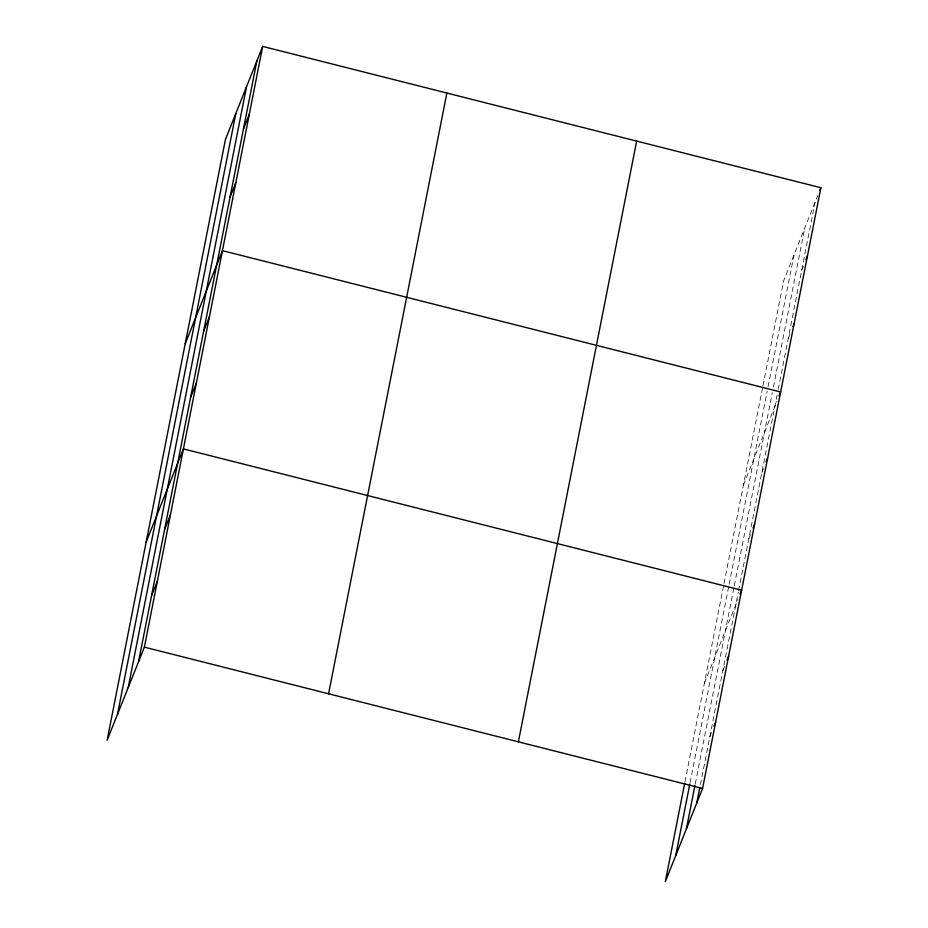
<?xml version="1.0" encoding="UTF-8"?>
<svg xmlns="http://www.w3.org/2000/svg" width="928" height="928" viewBox="0 0 928 928"><rect width="100%" height="100%" fill="white"/><g stroke="black" fill="none" stroke-linecap="round" stroke-linejoin="round"><path stroke-width="0.7" stroke-dasharray="4.64 3.48" d="M684.98 781.77L723.747 584.93M724.026 583.526L762.677 387.243M762.967 385.816L783.626 280.859L817.719 195.634M690.107 782.536L728.863 585.696M729.141 584.292L767.201 391.071M768.036 386.814L794.008 254.898M695.258 783.916L734.025 587.076M734.303 585.672L772.305 392.706M773.418 387.034L804.704 228.16M700.385 784.682L738.317 592.064M738.595 590.649L777.096 395.119M778.209 389.447L815.086 202.211M801.676 270.303L803.787 265.037M788.266 338.384L789.856 334.428M743.409 485.112L776.968 401.198M761.853 472.549L763.431 468.594M748.838 538.634L750.416 534.679M704.364 683.356L737.922 599.442M722.808 670.793L724.919 665.527M709.792 736.878L712.426 730.29"/><path stroke-width="1.39" d="M117.496 714.316L235.805 113.576M128.192 687.578L246.5 86.838M138.574 661.629L256.882 60.877M262.67 46.4L225.423 139.525L107.126 740.266L144.374 647.141L262.67 46.4L820.874 187.734L702.577 788.475L665.33 881.6L684.713 783.186M328.57 693.784L446.878 93.044M518.369 741.832L636.666 141.091M675.712 855.651L689.829 783.94M686.395 828.913L694.979 785.32M696.777 802.964L699.828 787.489M243.472 128.969L249.261 114.48M230.063 197.049L235.863 182.572M185.206 343.778L222.453 250.653L780.657 391.987L779.079 395.931M203.65 331.215L209.438 316.738M190.634 397.3L196.423 382.812M146.16 542.022L183.408 448.897L741.611 590.231L740.034 594.175M164.604 529.459L170.392 514.982M151.589 595.544L157.377 581.067M819.83 190.368L820.874 187.734M805.887 259.77L807.476 255.815M793.011 326.54L794.066 323.907M766.064 462.016L767.642 458.072M753.049 528.102L754.626 524.146M727.018 660.26L728.596 656.316M714.003 726.346L715.581 722.39M144.374 647.141L702.577 788.475"/></g></svg>
